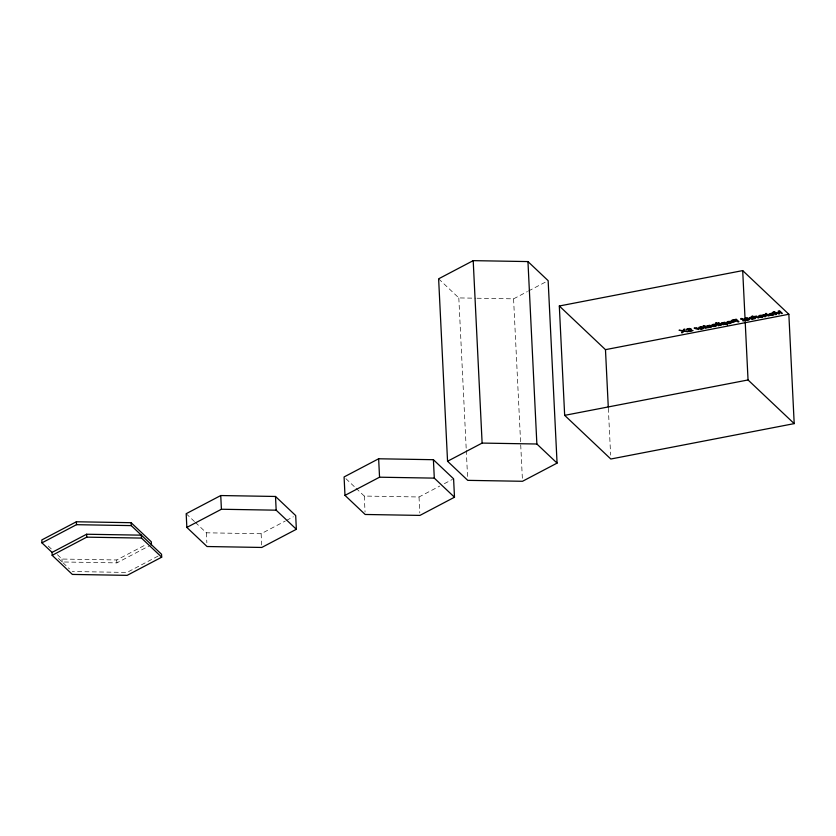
<?xml version="1.0" encoding="UTF-8"?>
<svg xmlns="http://www.w3.org/2000/svg" width="836" height="836" viewBox="0 0 836 836"><rect width="100%" height="100%" fill="white"/><g stroke="black" fill="none" stroke-linecap="round" stroke-linejoin="round"><path stroke-width="0.63" stroke-dasharray="4.18 3.13" d="M477.074 298.222L513.576 298.849L527.401 291.576M528.551 290.97L546.984 281.283M57.402 554.707L61.989 559.044L116.747 559.974L146.708 544.226M58.457 558.49L62.136 561.959L116.894 562.889L150.302 545.323M158.098 556.086L126.988 572.441L72.23 571.51M195.352 522.385L206.367 532.804L261.125 533.734L285.316 521.016M286.476 520.41L293.384 516.773M356.011 488.234L364.266 496.051L419.024 496.981L439.767 486.071M444.376 483.657L452.443 479.415M438.628 278.816L458.818 297.919L475.768 298.201M345.916 478.683L355.091 487.367M186.177 513.701L194.433 521.518M48.227 546.023L51.895 549.492M63.055 562.827L69.472 568.908M608.336 408.25L610.625 455.118M513.576 298.849L522.437 479.979M458.818 297.919L466.216 449.078M466.279 450.385L467.617 477.753M419.024 496.981L419.808 512.949M364.266 496.051L365.05 512.019M261.125 533.734L261.678 544.957M206.367 532.804L206.858 542.783M116.747 559.974L116.894 562.889M61.989 559.044L62.136 561.959"/><path stroke-width="1.25" d="M473.197 260.644L438.628 278.816L447.553 461.253L467.742 480.355L522.5 481.285L557.069 463.113L548.144 280.677L527.955 261.574L473.197 260.644L482.121 443.08L447.553 461.253M151.452 544.717L151.316 541.801L131.127 522.699L76.369 521.769L41.8 539.941L41.946 542.857L52.041 552.408L52.177 555.323L72.366 574.426L127.124 575.356L161.693 557.184L161.547 554.268L131.262 525.614L76.504 524.684L41.946 542.857M52.041 552.408L86.599 534.235L141.357 535.165L141.503 538.081L161.693 557.184M52.177 555.323L86.745 537.151L141.503 538.081M220.746 495.539L186.177 513.701L186.846 527.422L207.035 546.525L261.793 547.455L296.362 529.282L295.693 515.572L275.504 496.469L220.746 495.539L221.415 509.249L186.846 527.422M378.645 458.776L344.077 476.948L344.986 495.372L365.175 514.474L419.933 515.404L454.491 497.232L453.593 478.809L433.403 459.706L378.645 458.776L379.544 477.199L344.986 495.372M559.315 305.997L742.692 270.603L788.85 314.263L794.2 423.622L610.813 459.016L564.666 415.356L559.315 305.997L605.473 349.657L608.274 406.944M605.473 349.657L788.85 314.263M564.666 415.356L748.042 379.962L794.2 423.622M772.088 315.109C775.285 313.782 766.978 314.838 772.443 315.36C776.445 314.712 771.45 313.239 769.914 314.315C779.142 310.856 761.335 315.527 771.858 315.391M709.952 327.095L711.081 326.698L708.029 326.583L710.307 327.346L712.011 326.521L707.517 326.04L710.788 325.632L709.67 325.267L706.598 326.04L707.632 327.827L709.722 327.378M482.121 443.08L536.869 444.01L557.069 463.113M379.544 477.199L434.302 478.129L454.491 497.232M221.415 509.249L276.173 510.179L296.362 529.282M742.692 270.603L748.042 379.962M527.955 261.574L536.869 444.01M433.403 459.706L434.302 478.129M275.504 496.469L276.173 510.179M131.127 522.699L131.262 525.614M86.599 534.235L86.745 537.151M76.369 521.769L76.504 524.684M727.456 322.278L730.382 322.111L727.456 322.278M759.328 316.133L762.254 315.966L759.328 316.133M731.312 320.522C734.635 323.72 731.97 322.079 736.871 320.846L738.042 321.954L738.982 321.766L736.255 319.185L731.312 320.522M715.752 325.497L712.345 326.103L712.941 326.385A1.871 0.721 -2.8 0 0 714.028 326.531C718.636 326.855 715.553 323.03 712.648 324.525C709.795 326.521 714.905 323.344 715.752 325.497M749.704 317.826L751.804 319.164L755.493 318.579L752.755 315.987L751.919 316.154L752.912 317.084L750.665 317.199A2.059 0.794 -2.8 0 0 749.819 317.638L749.704 317.826M703.755 327.963C702.627 330.91 695.228 327.597 700.537 326.876A2.257 0.867 -2.8 0 1 702.041 326.907L703.755 327.963M749.683 319.101C748.554 322.048 741.156 318.735 746.454 318.014A2.257 0.867 -2.8 0 1 747.959 318.035L749.683 319.101M750.697 317.753C753.257 321.128 755.169 315.684 750.697 317.753M702.804 327.994C699.471 330.795 698.645 324.974 702.804 327.994M748.732 319.133C745.398 321.933 744.573 316.112 748.732 319.133M706.347 327.806C703.975 329.05 706.148 327.607 704.037 326.552L703.233 326.709L703.766 326.301L703.212 325.768L705.323 325.998L704.905 326.385L706.347 327.806M744.165 320.512C741.908 321.766 743.862 320.303 741.856 319.258L740.78 319.153L741.584 318.997L741.03 318.474L743.141 318.694L742.723 319.091L744.165 320.512M731.782 322.56L729.546 323.636L727.278 323.313L730.236 323.198L730.674 322.362L726.944 323.083C725.742 321.024 731.134 320.815 731.782 322.56M763.665 316.405L761.429 317.481L759.161 317.168L762.118 317.043L762.547 316.207L758.816 316.928C757.615 314.879 763.007 314.66 763.665 316.405M722.064 323.26C724.279 326.636 726.818 321.348 722.064 323.26M766.403 315.329L765.818 316.583L764.731 316.802L765.546 315.224L762.85 314.89L766.978 315.057L765.4 313.563L766.215 313.406L768.942 315.987L766.403 315.329M687.443 329.175L693.075 330.628L688.404 331.526L691.8 330.513L686.502 329.76A2.205 0.846 -2.8 0 1 686.377 329.3L689.24 328.433L691.184 329.039L687.443 329.175M683.576 331.181L682.813 332.603L681.643 332.832L682.698 331.035L679.031 330.23L682.96 330.659L683.702 329.332L684.883 329.102L683.869 330.805L687.767 331.652L683.576 331.181M732.43 320.418L733.224 321.076L736.558 320.554L735.628 319.665L732.43 320.418M725.773 324.065L723.13 324.702L721.06 323.563A2.289 0.888 -2.8 0 1 721.405 323.01L724.864 322.236L727.644 324.859L725.773 324.065M694.653 328.412L694.162 328.109L696.67 327.67L698.666 329.551L694.653 328.412M754.626 316.834L754.135 316.53L756.643 316.092L758.639 317.973L754.626 316.834M716.483 322.999L715.616 323.166L716.483 322.999M718.626 322.591L717.769 322.748L720.496 325.34L721.353 325.173L718.626 322.591M774.261 311.849L772.924 312.11L775.662 314.691L776.55 314.514L774.23 312.34L779.455 313.96L779.162 311.389L781.441 313.573L782.339 313.395L779.612 310.814L778.253 311.076L778.567 313.646L774.261 311.849M717.236 323.71L716.368 323.877L718.354 325.747L719.221 325.58L717.236 323.71"/></g></svg>
